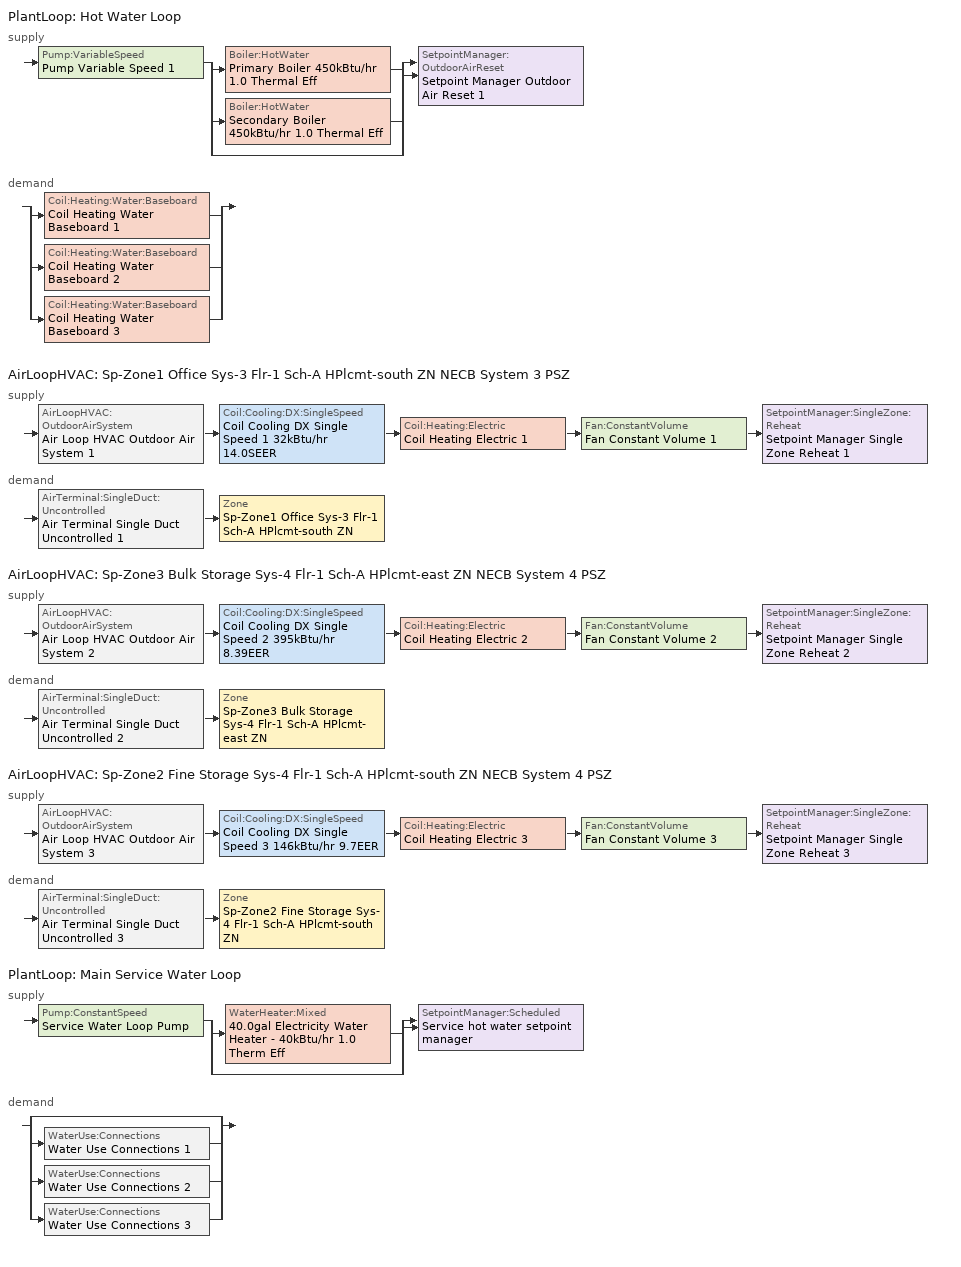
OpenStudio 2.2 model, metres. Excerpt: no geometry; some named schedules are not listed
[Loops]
PlantLoop 'Hot Water Loop'
 supply: Pump:VariableSpeed 'Pump Variable Speed 1' > split
  | Boiler:HotWater 'Primary Boiler 450kBtu/hr 1.0 Thermal Eff'
  | Boiler:HotWater 'Secondary Boiler 450kBtu/hr 1.0 Thermal Eff'
  | bypass
  join > SetpointManager:OutdoorAirReset 'Setpoint Manager Outdoor Air Reset 1'
 demand: split
  | Coil:Heating:Water:Baseboard 'Coil Heating Water Baseboard 1'
  | Coil:Heating:Water:Baseboard 'Coil Heating Water Baseboard 2'
  | Coil:Heating:Water:Baseboard 'Coil Heating Water Baseboard 3'
AirLoopHVAC 'Sp-Zone1 Office Sys-3 Flr-1 Sch-A HPlcmt-south ZN NECB System 3 PSZ'
 supply: AirLoopHVAC:OutdoorAirSystem 'Air Loop HVAC Outdoor Air System 1' > Coil:Cooling:DX:SingleSpeed 'Coil Cooling DX Single Speed 1 32kBtu/hr 14.0SEER' > Coil:Heating:Electric 'Coil Heating Electric 1' > Fan:ConstantVolume 'Fan Constant Volume 1' > SetpointManager:SingleZone:Reheat 'Setpoint Manager Single Zone Reheat 1'
 demand: AirTerminal:SingleDuct:Uncontrolled 'Air Terminal Single Duct Uncontrolled 1' > Zone 'Sp-Zone1 Office Sys-3 Flr-1 Sch-A HPlcmt-south ZN'
AirLoopHVAC 'Sp-Zone3 Bulk Storage Sys-4 Flr-1 Sch-A HPlcmt-east ZN NECB System 4 PSZ'
 supply: AirLoopHVAC:OutdoorAirSystem 'Air Loop HVAC Outdoor Air System 2' > Coil:Cooling:DX:SingleSpeed 'Coil Cooling DX Single Speed 2 395kBtu/hr 8.39EER' > Coil:Heating:Electric 'Coil Heating Electric 2' > Fan:ConstantVolume 'Fan Constant Volume 2' > SetpointManager:SingleZone:Reheat 'Setpoint Manager Single Zone Reheat 2'
 demand: AirTerminal:SingleDuct:Uncontrolled 'Air Terminal Single Duct Uncontrolled 2' > Zone 'Sp-Zone3 Bulk Storage Sys-4 Flr-1 Sch-A HPlcmt-east ZN'
AirLoopHVAC 'Sp-Zone2 Fine Storage Sys-4 Flr-1 Sch-A HPlcmt-south ZN NECB System 4 PSZ'
 supply: AirLoopHVAC:OutdoorAirSystem 'Air Loop HVAC Outdoor Air System 3' > Coil:Cooling:DX:SingleSpeed 'Coil Cooling DX Single Speed 3 146kBtu/hr 9.7EER' > Coil:Heating:Electric 'Coil Heating Electric 3' > Fan:ConstantVolume 'Fan Constant Volume 3' > SetpointManager:SingleZone:Reheat 'Setpoint Manager Single Zone Reheat 3'
 demand: AirTerminal:SingleDuct:Uncontrolled 'Air Terminal Single Duct Uncontrolled 3' > Zone 'Sp-Zone2 Fine Storage Sys-4 Flr-1 Sch-A HPlcmt-south ZN'
PlantLoop 'Main Service Water Loop'
 supply: Pump:ConstantSpeed 'Service Water Loop Pump' > split
  | WaterHeater:Mixed '40.0gal Electricity Water Heater - 40kBtu/hr 1.0 Therm Eff'
  | bypass
  join > SetpointManager:Scheduled 'Service hot water setpoint manager'
 demand: split
  | bypass
  | WaterUse:Connections 'Water Use Connections 1'
  | WaterUse:Connections 'Water Use Connections 2'
  | WaterUse:Connections 'Water Use Connections 3'
[Sizing:Zone] Zone Cooling Design Supply Air Temperature Input Method=SupplyAirTemperature; Zone Cooling Design Supply Air Temperature {C}=13; Zone Cooling Design Supply Air Temperature Difference {deltaC}=11.11; Zone Heating Design Supply Air Temperature Input Method=SupplyAirTemperature; Zone Heating Design Supply Air Temperature {C}=43; Zone Heating Design Supply Air Temperature Difference {deltaC}=11.11; Zone Cooling Design Supply Air Humidity Ratio {kg-H2O/kg-air}=0.0085; Zone Heating Design Supply Air Humidity Ratio {kg-H2O/kg-air}=0.008; Zone Heating Sizing Factor=1.3; Zone Cooling Sizing Factor=1.1; Cooling Design Air Flow Method=DesignDay; Heating Design Air Flow Method=DesignDay; Account for Dedicated Outdoor Air System=No; Dedicated Outdoor Air System Control Strategy=NeutralSupplyAir; Dedicated Outdoor Air Low Setpoint Temperature for Design {C}=autosize; Dedicated Outdoor Air High Setpoint Temperature for Design {C}=autosize
Sp-Zone1 Office Sys-3 Flr-1 Sch-A HPlcmt-south ZN; Sp-Zone3 Bulk Storage Sys-4 Flr-1 Sch-A HPlcmt-east ZN; Sp-Zone2 Fine Storage Sys-4 Flr-1 Sch-A HPlcmt-south ZN
[Zone equipment]
Sp-Zone1 Office Sys-3 Flr-1 Sch-A HPlcmt-south ZN: Air Terminal Single Duct Uncontrolled 1, Zone HVAC Baseboard Convective Water 1
Sp-Zone3 Bulk Storage Sys-4 Flr-1 Sch-A HPlcmt-east ZN: Air Terminal Single Duct Uncontrolled 2, Zone HVAC Baseboard Convective Water 2
Sp-Zone2 Fine Storage Sys-4 Flr-1 Sch-A HPlcmt-south ZN: Air Terminal Single Duct Uncontrolled 3, Zone HVAC Baseboard Convective Water 3
[PlantLoop] Glycol Concentration=0; Plant Loop Volume {m3}=Autocalculate; Load Distribution Scheme=Optimal
Name | Fluid Type | Maximum Loop Temperature {C} | Minimum Loop Temperature {C}
Hot Water Loop | Water
Main Service Water Loop |  | 60 | 10
[Sizing:Plant] Loop Type=Heating; Sizing Option=NonCoincident; Zone Timesteps in Averaging Window=1; Coincident Sizing Factor Mode=None
Name | Design Loop Exit Temperature {C} | Loop Design Temperature Difference {deltaC}
Hot Water Loop | 82 | 16
Main Service Water Loop | 60 | 5
[Pump:VariableSpeed]
Pump Variable Speed 1: Motor Efficiency=0.865; Pump Control Type=Intermittent
[Boiler:HotWater] Fuel Type=Electricity; Nominal Capacity {W}=131783; Nominal Thermal Efficiency=1; Water Outlet Upper Temperature Limit {C}=99; Boiler Flow Mode=ConstantFlow; Parasitic Electric Load {W}=0; Sizing Factor=1
Name | Normalized Boiler Efficiency Curve
Primary Boiler 450kBtu/hr 1.0 Thermal Eff | BOILER-EFFFPLR-NECB2011
Secondary Boiler 450kBtu/hr 1.0 Thermal Eff | BOILER-EFFFPLR-NECB2011 1
[SetpointManager:OutdoorAirReset]
Setpoint Manager Outdoor Air Reset 1: Control Variable=Temperature; Setpoint at Outdoor Low Temperature {C}=82; Outdoor Low Temperature {C}=-16; Setpoint at Outdoor High Temperature {C}=60; Outdoor High Temperature {C}=0
[AirLoopHVAC] Design Supply Air Flow Rate {m3/s}=AutoSize
Name | Availability Schedule | Availability Manager
Sp-Zone1 Office Sys-3 Flr-1 Sch-A HPlcmt-south ZN NECB System 3 PSZ | Sp-Zone1 Office Sys-3 Flr-1 Sch-A HPlcmt-south ZN NECB System 3 PSZ Occ Sch | Availability Manager Night Cycle 1
Sp-Zone3 Bulk Storage Sys-4 Flr-1 Sch-A HPlcmt-east ZN NECB System 4 PSZ | Sp-Zone3 Bulk Storage Sys-4 Flr-1 Sch-A HPlcmt-east ZN NECB System 4 PSZ Occ Sch | Availability Manager Night Cycle 3
Sp-Zone2 Fine Storage Sys-4 Flr-1 Sch-A HPlcmt-south ZN NECB System 4 PSZ | Sp-Zone2 Fine Storage Sys-4 Flr-1 Sch-A HPlcmt-south ZN NECB System 4 PSZ Occ Sch | Availability Manager Night Cycle 2
[Sizing:System] Type of Load to Size On=Sensible; Design Outdoor Air Flow Rate {m3/s}=Autosize; Minimum System Air Flow Ratio=1; Preheat Design Temperature {C}=7; Preheat Design Humidity Ratio {kg-H2O/kg-Air}=0.008; Precool Design Temperature {C}=13; Precool Design Humidity Ratio {kg-H2O/kg-Air}=0.008; Central Cooling Design Supply Air Temperature {C}=13; Central Heating Design Supply Air Temperature {C}=43; Sizing Option=NonCoincident; 100% Outdoor Air in Cooling=No; 100% Outdoor Air in Heating=No; Central Cooling Design Supply Air Humidity Ratio {kg-H2O/kg-Air}=0.0085; Central Heating Design Supply Air Humidity Ratio {kg-H2O/kg-Air}=0.008; Cooling Design Air Flow Method=DesignDay; Cooling Design Air Flow Rate {m3/s}=0; Heating Design Air Flow Method=DesignDay; Heating Design Air Flow Rate {m3/s}=0; System Outdoor Air Method=ZoneSum; Zone Maximum Outdoor Air Fraction=1; Cooling Supply Air Flow Rate Per Floor Area {m3/s-m2}=0.00996765; Cooling Fraction of Autosized Cooling Supply Air Flow Rate=1; Cooling Supply Air Flow Rate Per Unit Cooling Capacity {m3/s-W}=3.94755e-05; Heating Supply Air Flow Rate Per Floor Area {m3/s-m2}=0.00996765; Heating Fraction of Autosized Heating Supply Air Flow Rate=1; Heating Fraction of Autosized Cooling Supply Air Flow Rate=1; Heating Supply Air Flow Rate Per Unit Heating Capacity {m3/s-W}=3.15882e-05; Cooling Design Capacity Method=CoolingDesignCapacity; Cooling Design Capacity {W}=autosize; Cooling Design Capacity Per Floor Area {W/m2}=234.7; Fraction of Autosized Cooling Design Capacity=1; Heating Design Capacity Method=HeatingDesignCapacity; Heating Design Capacity {W}=autosize; Heating Design Capacity Per Floor Area {W/m2}=157; Fraction of Autosized Heating Design Capacity=1; Central Cooling Capacity Control Method=OnOff
Sp-Zone1 Office Sys-3 Flr-1 Sch-A HPlcmt-south ZN NECB System 3 PSZ; Sp-Zone3 Bulk Storage Sys-4 Flr-1 Sch-A HPlcmt-east ZN NECB System 4 PSZ; Sp-Zone2 Fine Storage Sys-4 Flr-1 Sch-A HPlcmt-south ZN NECB System 4 PSZ
[Fan:ConstantVolume] Availability Schedule=Always On Discrete; Fan Efficiency=0.39975; Pressure Rise {Pa}=640; Maximum Flow Rate {m3/s}=AutoSize; Motor Efficiency=0.615
Fan Constant Volume 1; Fan Constant Volume 2; Fan Constant Volume 3
[Coil:Heating:Electric] Availability Schedule=Always On Discrete
Coil Heating Electric 1; Coil Heating Electric 2; Coil Heating Electric 3
[Coil:Cooling:DX:SingleSpeed] Availability Schedule=Always On Discrete; Rated Total Cooling Capacity {W}=autosize; Rated Sensible Heat Ratio=autosize; Rated Air Flow Rate {m3/s}=autosize; Rated Evaporator Fan Power Per Volume Flow Rate {W/(m3/s)}=773.3; Condenser Type=AirCooled; Evaporative Condenser Effectiveness=0; Evaporative Condenser Air Flow Rate {m3/s}=Autosize; Evaporative Condenser Pump Rated Power Consumption {W}=Autosize; Crankcase Heater Capacity {W}=0; Maximum Outdoor Dry-Bulb Temperature for Crankcase Heater Operation {C}=0; Basin Heater Capacity {W/K}=0; Basin Heater Setpoint Temperature {C}=10
Name | Rated COP {W/W} | Total Cooling Capacity Function of Temperature Curve | Total Cooling Capacity Function of Flow Fraction Curve | Energy Input Ratio Function of Temperature Curve | Energy Input Ratio Function of Flow Fraction Curve | Part Load Fraction Correlation Curve
Coil Cooling DX Single Speed 1 32kBtu/hr 14.0SEER | 3.8248 | DXCOOL-NECB2011-REF-CAPFT | DXCOOL-NECB2011-REF-CAPFFLOW | DXCOOL-NECB2011-REF-COOLEIRFT | DXCOOL-NECB2011-REF-COOLEIRFFLOW | DXCOOL-NECB2011-REF-COOLPLFFPLR
Coil Cooling DX Single Speed 2 395kBtu/hr 8.39EER | 3.09567 | DXCOOL-NECB2011-REF-CAPFT 1 | DXCOOL-NECB2011-REF-CAPFFLOW 1 | DXCOOL-NECB2011-REF-COOLEIRFT 1 | DXCOOL-NECB2011-REF-COOLEIRFFLOW 1 | DXCOOL-NECB2011-REF-COOLPLFFPLR 1
Coil Cooling DX Single Speed 3 146kBtu/hr 9.7EER | 3.38995 | DXCOOL-NECB2011-REF-CAPFT 2 | DXCOOL-NECB2011-REF-CAPFFLOW 2 | DXCOOL-NECB2011-REF-COOLEIRFT 2 | DXCOOL-NECB2011-REF-COOLEIRFFLOW 2 | DXCOOL-NECB2011-REF-COOLPLFFPLR 2
[Controller:OutdoorAir] Minimum Outdoor Air Flow Rate {m3/s}=0; Maximum Outdoor Air Flow Rate {m3/s}=Autosize; Economizer Control Action Type=ModulateFlow; Lockout Type=NoLockout; Minimum Limit Type=FixedMinimum; High Humidity Control=No; Heat Recovery Bypass Control Type=BypassWhenWithinEconomizerLimits
Name | Economizer Control Type | Economizer Maximum Limit Dry-Bulb Temperature {C} | Economizer Maximum Limit Enthalpy {J/kg} | Economizer Minimum Limit Dry-Bulb Temperature {C} | Minimum Outdoor Air Schedule | Controller Mechanical Ventilation
Controller Outdoor Air 1 | NoEconomizer | 28 | 64000 | -100 | Sp-Zone1 Office Sys-3 Flr-1 Sch-A HPlcmt-south ZN NECB System 3 PSZ Occ Sch | Controller Mechanical Ventilation 1
Controller Outdoor Air 2 | DifferentialEnthalpy |  |  |  | Sp-Zone3 Bulk Storage Sys-4 Flr-1 Sch-A HPlcmt-east ZN NECB System 4 PSZ Occ Sch | Controller Mechanical Ventilation 2
Controller Outdoor Air 3 | DifferentialEnthalpy |  |  |  | Sp-Zone2 Fine Storage Sys-4 Flr-1 Sch-A HPlcmt-south ZN NECB System 4 PSZ Occ Sch | Controller Mechanical Ventilation 3
[Controller:MechanicalVentilation] Availability Schedule=Always On Discrete; System Outdoor Air Method=ZoneSum
Controller Mechanical Ventilation 1; Controller Mechanical Ventilation 2; Controller Mechanical Ventilation 3
[AirLoopHVAC:OutdoorAirSystem]
Name | Controller
Air Loop HVAC Outdoor Air System 1 | Controller Outdoor Air 1
Air Loop HVAC Outdoor Air System 2 | Controller Outdoor Air 2
Air Loop HVAC Outdoor Air System 3 | Controller Outdoor Air 3
[SetpointManager:SingleZone:Reheat] Minimum Supply Air Temperature {C}=13; Maximum Supply Air Temperature {C}=43
Name | Control Zone
Setpoint Manager Single Zone Reheat 1 | Sp-Zone1 Office Sys-3 Flr-1 Sch-A HPlcmt-south ZN
Setpoint Manager Single Zone Reheat 2 | Sp-Zone3 Bulk Storage Sys-4 Flr-1 Sch-A HPlcmt-east ZN
Setpoint Manager Single Zone Reheat 3 | Sp-Zone2 Fine Storage Sys-4 Flr-1 Sch-A HPlcmt-south ZN
[AirTerminal:SingleDuct:Uncontrolled] Availability Schedule=Always On Discrete; Maximum Air Flow Rate {m3/s}=AutoSize
Air Terminal Single Duct Uncontrolled 1; Air Terminal Single Duct Uncontrolled 2; Air Terminal Single Duct Uncontrolled 3
[Coil:Heating:Water:Baseboard] Heating Design Capacity Method=HeatingDesignCapacity; Heating Design Capacity {W}=autosize; Heating Design Capacity Per Floor Area {W/m2}=0; Fraction of Autosized Heating Design Capacity=0.8
Coil Heating Water Baseboard 1; Coil Heating Water Baseboard 2; Coil Heating Water Baseboard 3
[ZoneHVAC:Baseboard:Convective:Water] Availability Schedule=Always On Discrete
Name | Heating Coil
Zone HVAC Baseboard Convective Water 1 | Coil Heating Water Baseboard 1
Zone HVAC Baseboard Convective Water 2 | Coil Heating Water Baseboard 2
Zone HVAC Baseboard Convective Water 3 | Coil Heating Water Baseboard 3
[SetpointManager:Scheduled]
Service hot water setpoint manager: Control Variable=Temperature; Schedule=Service Water Loop Temp - 140F
[Pump:ConstantSpeed]
Service Water Loop Pump: Rated Flow Rate {m3/s}=autosize; Rated Pump Head {Pa}=0.001; Rated Power Consumption {W}=autosize; Motor Efficiency=0.7; Fraction of Motor Inefficiencies to Fluid Stream=0; Pump Control Type=Intermittent
[WaterHeater:Mixed]
40.0gal Electricity Water Heater - 40kBtu/hr 1.0 Therm Eff: Tank Volume {m3}=0.151416; Setpoint Temperature Schedule=Service Water Loop Temp - 140F; Deadband Temperature Difference {deltaC}=2; Maximum Temperature Limit {C}=82.2222; Heater Control Type=Cycle; Heater Maximum Capacity {W}=11722.8; Heater Fuel Type=Electricity; Heater Thermal Efficiency=1; Off Cycle Parasitic Fuel Consumption Rate {W}=570.999; Off Cycle Parasitic Fuel Type=Electricity; Off Cycle Parasitic Heat Fraction to Tank=0.8; On Cycle Parasitic Fuel Consumption Rate {W}=570.999; On Cycle Parasitic Fuel Type=Electricity; On Cycle Parasitic Heat Fraction to Tank=0; Ambient Temperature Indicator=Schedule; Ambient Temperature Schedule=Water Heater Ambient Temp Schedule - 70F; Off Cycle Loss Coefficient to Ambient Temperature {W/K}=1.80728; On Cycle Loss Coefficient to Ambient Temperature {W/K}=1.80728; Use Side Effectiveness=1; Source Side Effectiveness=1; Use Side Design Flow Rate {m3/s}=autosize; Source Side Design Flow Rate {m3/s}=autosize; Indirect Water Heating Recovery Time {hr}=1.5
[WaterUse:Connections]
Name | Water Use Equipment Name 1
Water Use Connections 1 | Zone3 bulk storage Service Water Use 0.18gal/min
Water Use Connections 2 | Zone2 fine storage Service Water Use 0.15gal/min
Water Use Connections 3 | Zone1 office Service Water Use 0.09gal/min
[WaterUse:Equipment:Definition]
Name | Peak Flow Rate {m3/s} | Target Temperature Schedule | Sensible Fraction Schedule | Latent Fraction Schedule
Zone3 bulk storage Service Water Use Def 0.18gal/min | 1.12199e-05 | Schedule Ruleset 5 | Schedule Ruleset 3 | Schedule Ruleset 4
Zone2 fine storage Service Water Use Def 0.15gal/min | 9.75642e-06 | Schedule Ruleset 8 | Schedule Ruleset 6 | Schedule Ruleset 7
Zone1 office Service Water Use Def 0.09gal/min | 5.73409e-06 | Schedule Ruleset 11 | Schedule Ruleset 9 | Schedule Ruleset 10
[WaterUse:Equipment] Flow Rate Fraction Schedule=NECB-A-Service Water Heating
Name | Water Use Equipment Definition | Space
Zone3 bulk storage Service Water Use 0.18gal/min | Zone3 bulk storage Service Water Use Def 0.18gal/min | Zone3 Bulk Storage
Zone2 fine storage Service Water Use 0.15gal/min | Zone2 fine storage Service Water Use Def 0.15gal/min | Zone2 Fine Storage
Zone1 office Service Water Use 0.09gal/min | Zone1 office Service Water Use Def 0.09gal/min | Zone1 Office
[AvailabilityManager:NightCycle] Control Type=CycleOnAny; Thermostat Tolerance {deltaC}=1; Cycling Run Time {s}=3600
Availability Manager Night Cycle 1; Availability Manager Night Cycle 2; Availability Manager Night Cycle 3
[Schedule:Ruleset]
Name | Default Day Schedule | Summer Design Day Schedule | Winter Design Day Schedule
Service Water Loop Temp - 140F | Service Water Loop Temp - 140F Default
Water Heater Ambient Temp Schedule - 70F | Water Heater Ambient Temp Schedule - 70F Default
NECB-A-Service Water Heating | NECB-A-Service Water Heating Default
Sp-Zone1 Office Sys-3 Flr-1 Sch-A HPlcmt-south ZN NECB System 3 PSZ Occ Sch | Sp-Zone1 Office Sys-3 Flr-1 Sch-A HPlcmt-south ZN NECB System 3 PSZ Occ Sch Default | Sp-Zone1 Office Sys-3 Flr-1 Sch-A HPlcmt-south ZN NECB System 3 PSZ Occ Sch Summer Design Day | Sp-Zone1 Office Sys-3 Flr-1 Sch-A HPlcmt-south ZN NECB System 3 PSZ Occ Sch Winter Design Day
Sp-Zone2 Fine Storage Sys-4 Flr-1 Sch-A HPlcmt-south ZN NECB System 4 PSZ Occ Sch | Sp-Zone2 Fine Storage Sys-4 Flr-1 Sch-A HPlcmt-south ZN NECB System 4 PSZ Occ Sch Default | Sp-Zone2 Fine Storage Sys-4 Flr-1 Sch-A HPlcmt-south ZN NECB System 4 PSZ Occ Sch Summer Design Day | Sp-Zone2 Fine Storage Sys-4 Flr-1 Sch-A HPlcmt-south ZN NECB System 4 PSZ Occ Sch Winter Design Day
Sp-Zone3 Bulk Storage Sys-4 Flr-1 Sch-A HPlcmt-east ZN NECB System 4 PSZ Occ Sch | Sp-Zone3 Bulk Storage Sys-4 Flr-1 Sch-A HPlcmt-east ZN NECB System 4 PSZ Occ Sch Default | Sp-Zone3 Bulk Storage Sys-4 Flr-1 Sch-A HPlcmt-east ZN NECB System 4 PSZ Occ Sch Summer Design Day | Sp-Zone3 Bulk Storage Sys-4 Flr-1 Sch-A HPlcmt-east ZN NECB System 4 PSZ Occ Sch Winter Design Day
[Schedule:Day]
Sp-Zone1 Office Sys-3 Flr-1 Sch-A HPlcmt-south ZN NECB System 3 PSZ Occ Sch Default; Sp-Zone1 Office Sys-3 Flr-1 Sch-A HPlcmt-south ZN NECB System 3 PSZ Occ Sch Winter Design Day; Sp-Zone1 Office Sys-3 Flr-1 Sch-A HPlcmt-south ZN NECB System 3 PSZ Occ Sch Summer Design Day; Sp-Zone3 Bulk Storage Sys-4 Flr-1 Sch-A HPlcmt-east ZN NECB System 4 PSZ Occ Sch Default; Sp-Zone3 Bulk Storage Sys-4 Flr-1 Sch-A HPlcmt-east ZN NECB System 4 PSZ Occ Sch Winter Design Day; Sp-Zone3 Bulk Storage Sys-4 Flr-1 Sch-A HPlcmt-east ZN NECB System 4 PSZ Occ Sch Summer Design Day: 24, 0, 1
[Schedule:Rule] Date Specification Type=DateRange; Start Month=1; Start Day=1; End Month=12
Name | Schedule Ruleset | Rule Order | Day Schedule | Apply Monday | End Day | Apply Tuesday | Apply Wednesday | Apply Thursday | Apply Friday | Apply Saturday | Apply Sunday
Sp-Zone1 Office Sys-3 Flr-1 Sch-A HPlcmt-south ZN NECB System 3 PSZ Occ Sch Monday Rule | Sp-Zone1 Office Sys-3 Flr-1 Sch-A HPlcmt-south ZN NECB System 3 PSZ Occ Sch | 6 | Sp-Zone1 Office Sys-3 Flr-1 Sch-A HPlcmt-south ZN NECB System 3 PSZ Occ Sch Monday | Yes | 25
Sp-Zone1 Office Sys-3 Flr-1 Sch-A HPlcmt-south ZN NECB System 3 PSZ Occ Sch Tuesday Rule | Sp-Zone1 Office Sys-3 Flr-1 Sch-A HPlcmt-south ZN NECB System 3 PSZ Occ Sch | 5 | Sp-Zone1 Office Sys-3 Flr-1 Sch-A HPlcmt-south ZN NECB System 3 PSZ Occ Sch Tuesday |  | 26 | Yes
Sp-Zone1 Office Sys-3 Flr-1 Sch-A HPlcmt-south ZN NECB System 3 PSZ Occ Sch Wednesday Rule | Sp-Zone1 Office Sys-3 Flr-1 Sch-A HPlcmt-south ZN NECB System 3 PSZ Occ Sch | 4 | Sp-Zone1 Office Sys-3 Flr-1 Sch-A HPlcmt-south ZN NECB System 3 PSZ Occ Sch Wednesday |  | 27 |  | Yes
Sp-Zone1 Office Sys-3 Flr-1 Sch-A HPlcmt-south ZN NECB System 3 PSZ Occ Sch Thursday Rule | Sp-Zone1 Office Sys-3 Flr-1 Sch-A HPlcmt-south ZN NECB System 3 PSZ Occ Sch | 3 | Sp-Zone1 Office Sys-3 Flr-1 Sch-A HPlcmt-south ZN NECB System 3 PSZ Occ Sch Thursday |  | 28 |  |  | Yes
Sp-Zone1 Office Sys-3 Flr-1 Sch-A HPlcmt-south ZN NECB System 3 PSZ Occ Sch Friday Rule | Sp-Zone1 Office Sys-3 Flr-1 Sch-A HPlcmt-south ZN NECB System 3 PSZ Occ Sch | 2 | Sp-Zone1 Office Sys-3 Flr-1 Sch-A HPlcmt-south ZN NECB System 3 PSZ Occ Sch Friday |  | 29 |  |  |  | Yes
Sp-Zone1 Office Sys-3 Flr-1 Sch-A HPlcmt-south ZN NECB System 3 PSZ Occ Sch Saturday Rule | Sp-Zone1 Office Sys-3 Flr-1 Sch-A HPlcmt-south ZN NECB System 3 PSZ Occ Sch | 1 | Sp-Zone1 Office Sys-3 Flr-1 Sch-A HPlcmt-south ZN NECB System 3 PSZ Occ Sch Saturday |  | 30 |  |  |  |  | Yes
Sp-Zone1 Office Sys-3 Flr-1 Sch-A HPlcmt-south ZN NECB System 3 PSZ Occ Sch Sunday Rule | Sp-Zone1 Office Sys-3 Flr-1 Sch-A HPlcmt-south ZN NECB System 3 PSZ Occ Sch | 0 | Sp-Zone1 Office Sys-3 Flr-1 Sch-A HPlcmt-south ZN NECB System 3 PSZ Occ Sch Sunday |  | 31 |  |  |  |  |  | Yes
Sp-Zone3 Bulk Storage Sys-4 Flr-1 Sch-A HPlcmt-east ZN NECB System 4 PSZ Occ Sch Monday Rule | Sp-Zone3 Bulk Storage Sys-4 Flr-1 Sch-A HPlcmt-east ZN NECB System 4 PSZ Occ Sch | 6 | Sp-Zone3 Bulk Storage Sys-4 Flr-1 Sch-A HPlcmt-east ZN NECB System 4 PSZ Occ Sch Monday | Yes | 25
Sp-Zone3 Bulk Storage Sys-4 Flr-1 Sch-A HPlcmt-east ZN NECB System 4 PSZ Occ Sch Tuesday Rule | Sp-Zone3 Bulk Storage Sys-4 Flr-1 Sch-A HPlcmt-east ZN NECB System 4 PSZ Occ Sch | 5 | Sp-Zone3 Bulk Storage Sys-4 Flr-1 Sch-A HPlcmt-east ZN NECB System 4 PSZ Occ Sch Tuesday |  | 26 | Yes
[Schedule:Constant]
Always On Discrete: Value=1
[Curve:Biquadratic] Minimum Value of x=13; Maximum Value of x=24; Minimum Value of y=24; Maximum Value of y=46
Name | Coefficient1 Constant | Coefficient2 x | Coefficient3 x**2 | Coefficient4 y | Coefficient5 y**2 | Coefficient6 x*y
DXCOOL-NECB2011-REF-CAPFT; DXCOOL-NECB2011-REF-CAPFT 1; DXCOOL-NECB2011-REF-CAPFT 2 | 0.867905 | 0.0142459 | 0.00055436 | -0.0075575 | 3.3e-05 | -0.0001918
DXCOOL-NECB2011-REF-COOLEIRFT; DXCOOL-NECB2011-REF-COOLEIRFT 1; DXCOOL-NECB2011-REF-COOLEIRFT 2 | 0.116936 | 0.0284933 | -0.0004112 | 0.0214108 | 0.00016103 | -0.0006791
[Curve:Quadratic] Coefficient1 Constant=1; Coefficient2 x=0; Coefficient3 x**2=0; Minimum Value of x=0; Maximum Value of x=1
DXCOOL-NECB2011-REF-CAPFFLOW; DXCOOL-NECB2011-REF-COOLEIRFFLOW; DXCOOL-NECB2011-REF-CAPFFLOW 1; DXCOOL-NECB2011-REF-COOLEIRFFLOW 1; DXCOOL-NECB2011-REF-CAPFFLOW 2; DXCOOL-NECB2011-REF-COOLEIRFFLOW 2
[Curve:Cubic] Maximum Value of x=1
Name | Coefficient1 Constant | Coefficient2 x | Coefficient3 x**2 | Coefficient4 x**3 | Minimum Value of x
DXCOOL-NECB2011-REF-COOLPLFFPLR; DXCOOL-NECB2011-REF-COOLPLFFPLR 1; DXCOOL-NECB2011-REF-COOLPLFFPLR 2 | 0.0277 | 4.9151 | -8.184 | 4.2702 | 0.7
BOILER-EFFFPLR-NECB2011; BOILER-EFFFPLR-NECB2011 1 | 0.2901 | 2.6664 | -3.764 | 1.82 | 0
